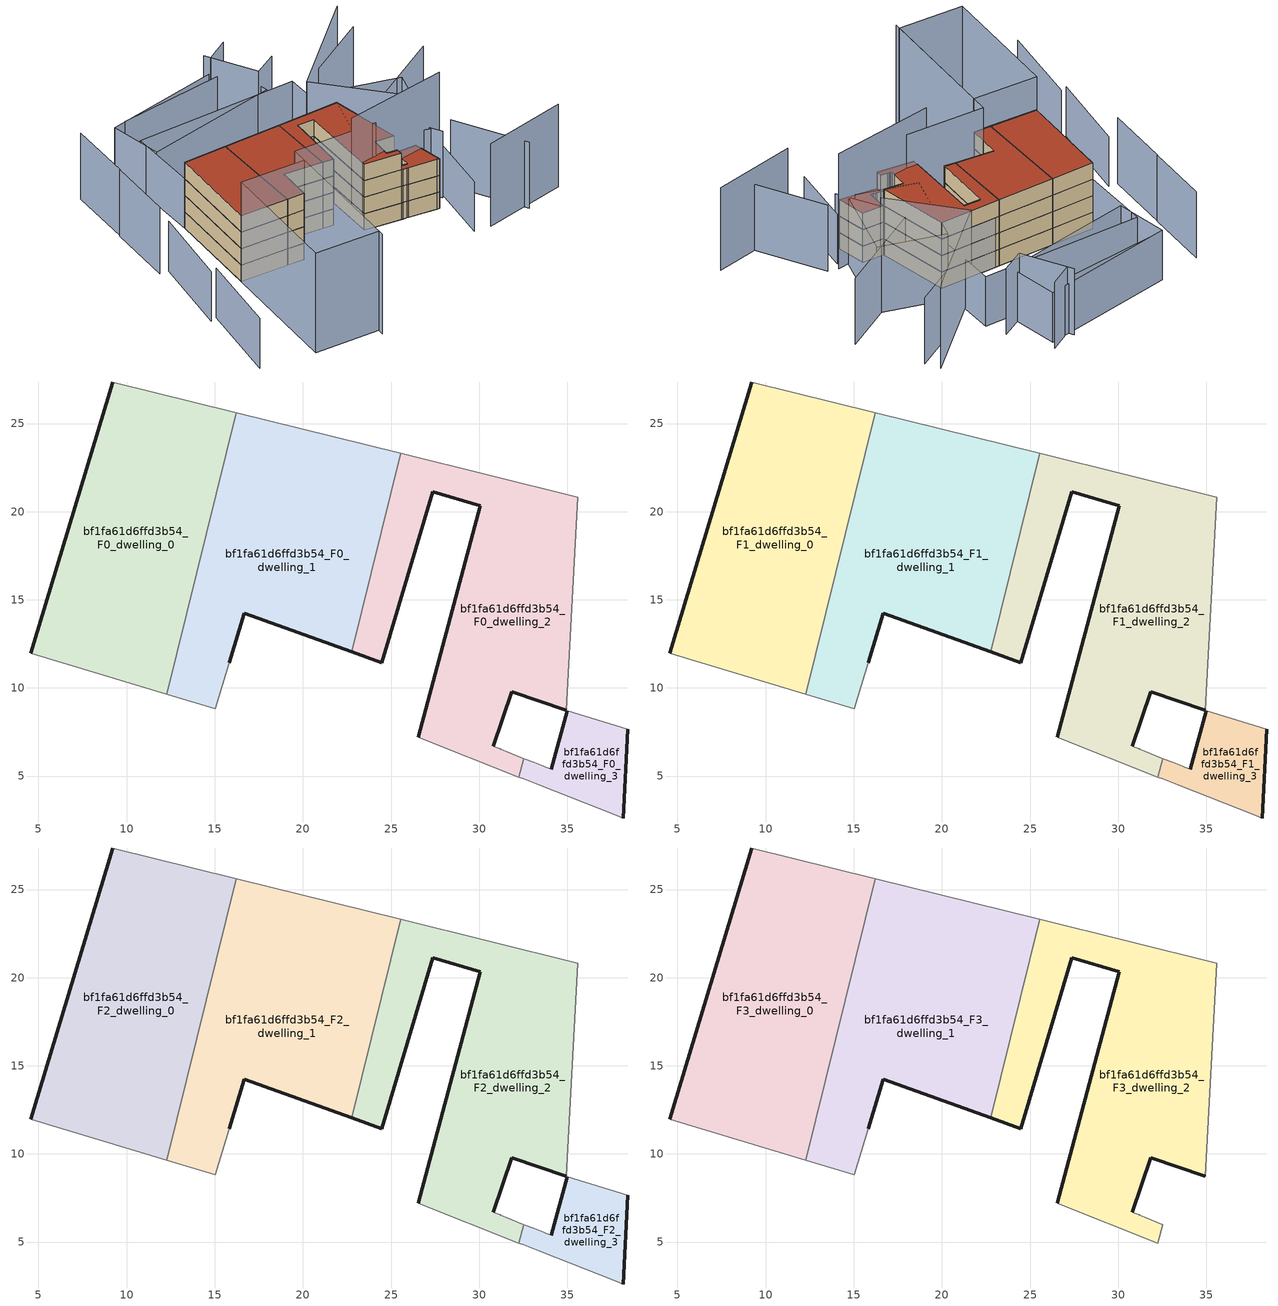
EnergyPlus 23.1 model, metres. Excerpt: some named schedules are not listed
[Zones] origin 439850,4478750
bf1fa61d6ffd3b54_F0_dwelling_0
 floor ground (EU_floor_Construction): 12.27,9.65 16.23,25.61 9.2,27.36 4.57,11.96 z0
 wall outside (EU_wall_Construction): 4.57,11.96 9.2,27.36 z0:3
 wall adiabatic (EU_wall_Construction): 12.27,9.65 4.57,11.96 / 9.2,27.36 16.23,25.61 z0:3
 wall to bf1fa61d6ffd3b54_F0_dwelling_1 (EU_wall_Construction): 16.23,25.61 12.27,9.65 z0:3
bf1fa61d6ffd3b54_F0_dwelling_1
 floor ground (EU_floor_Construction): 22.77,12.05 25.56,23.3 16.23,25.61 12.27,9.65 15.02,8.83 15.82,11.43 16.67,14.24 z0
 wall outside (EU_wall_Construction): 22.77,12.05 16.67,14.24 15.82,11.43 z0:3
 wall adiabatic (EU_wall_Construction): 16.23,25.61 25.56,23.3 / 15.82,11.43 15.02,8.83 12.27,9.65 z0:3
 wall to bf1fa61d6ffd3b54_F0_dwelling_2 (EU_wall_Construction): 25.56,23.3 22.77,12.05 z0:3
bf1fa61d6ffd3b54_F0_dwelling_2
 floor ground (EU_floor_Construction): 32.54,6 31.52,6.41 31.51,6.42 31.23,6.53 31.2,6.54 30.95,6.64 30.81,6.7 31.84,9.79 34.95,8.73 35.59,20.82 25.56,23.3 22.77,12.05 24.46,11.44 27.35,21.14 30.04,20.33 26.53,7.2 32.25,4.95 z0
 wall outside (EU_wall_Construction): 26.53,7.2 30.04,20.33 27.35,21.14 24.46,11.44 22.77,12.05 / 34.95,8.73 31.84,9.79 30.81,6.7 z0:3
 wall adiabatic (EU_wall_Construction): 25.56,23.3 35.59,20.82 34.95,8.73 / 30.81,6.7 30.95,6.64 31.2,6.54 31.23,6.53 31.51,6.42 31.52,6.41 32.54,6 / 32.25,4.95 26.53,7.2 z0:3
 wall to bf1fa61d6ffd3b54_F0_dwelling_3 (EU_wall_Construction): 32.54,6 32.25,4.95 z0:3
bf1fa61d6ffd3b54_F0_dwelling_3
 floor ground (EU_floor_Construction): 38.16,2.62 38.41,7.66 35,8.7 34.08,5.38 33.94,5.43 33.77,5.5 33.66,5.54 33.38,5.66 33.1,5.77 32.54,6 32.25,4.95 32.53,4.84 33.09,4.62 33.37,4.5 37.77,2.77 z0
 wall outside (EU_wall_Construction): 34.08,5.38 35,8.7 / 38.41,7.66 38.16,2.62 z0:3
 wall adiabatic (EU_wall_Construction): 32.54,6 33.1,5.77 33.38,5.66 33.66,5.54 33.77,5.5 33.94,5.43 34.08,5.38 / 35,8.7 38.41,7.66 / 38.16,2.62 37.77,2.77 33.37,4.5 33.09,4.62 32.53,4.84 32.25,4.95 z0:3
bf1fa61d6ffd3b54_F1_dwelling_0
 floor to bf1fa61d6ffd3b54_F0_dwelling_0 (EU_floor_Construction): 12.27,9.65 16.23,25.61 9.2,27.36 4.57,11.96 z3
 wall outside (EU_wall_Construction): 4.57,11.96 9.2,27.36 z3:6
 wall adiabatic (EU_wall_Construction): 12.27,9.65 4.57,11.96 / 9.2,27.36 16.23,25.61 z3:6
 wall to bf1fa61d6ffd3b54_F1_dwelling_1 (EU_wall_Construction): 16.23,25.61 12.27,9.65 z3:6
bf1fa61d6ffd3b54_F1_dwelling_1
 floor to bf1fa61d6ffd3b54_F0_dwelling_1 (EU_floor_Construction): 22.77,12.05 25.56,23.3 16.23,25.61 12.27,9.65 15.02,8.83 15.82,11.43 16.67,14.24 z3
 wall outside (EU_wall_Construction): 22.77,12.05 16.67,14.24 15.82,11.43 z3:6
 wall adiabatic (EU_wall_Construction): 16.23,25.61 25.56,23.3 / 15.82,11.43 15.02,8.83 12.27,9.65 z3:6
 wall to bf1fa61d6ffd3b54_F1_dwelling_2 (EU_wall_Construction): 25.56,23.3 22.77,12.05 z3:6
bf1fa61d6ffd3b54_F1_dwelling_2
 floor to bf1fa61d6ffd3b54_F0_dwelling_2 (EU_floor_Construction): 32.54,6 31.52,6.41 31.5,6.42 31.23,6.53 31.2,6.54 30.95,6.64 30.81,6.7 31.84,9.79 34.95,8.73 35.59,20.82 25.56,23.3 22.77,12.05 24.46,11.44 27.35,21.14 30.04,20.33 26.53,7.2 32.25,4.95 z3
 wall outside (EU_wall_Construction): 26.53,7.2 30.04,20.33 27.35,21.14 24.46,11.44 22.77,12.05 / 34.95,8.73 31.84,9.79 30.81,6.7 z3:6
 wall adiabatic (EU_wall_Construction): 25.56,23.3 35.59,20.82 34.95,8.73 / 30.81,6.7 30.95,6.64 31.2,6.54 31.23,6.53 31.51,6.42 31.52,6.41 32.54,6 / 32.25,4.95 26.53,7.2 z3:6
 wall to bf1fa61d6ffd3b54_F1_dwelling_3 (EU_wall_Construction): 32.54,6 32.25,4.95 z3:6
bf1fa61d6ffd3b54_F1_dwelling_3
 floor to bf1fa61d6ffd3b54_F0_dwelling_3 (EU_floor_Construction): 38.16,2.62 38.41,7.66 35,8.7 34.08,5.38 33.94,5.43 33.77,5.5 33.66,5.54 33.38,5.66 33.1,5.77 32.54,6 32.25,4.95 32.53,4.84 33.09,4.62 33.37,4.5 37.77,2.77 z3
 wall outside (EU_wall_Construction): 34.08,5.38 35,8.7 / 38.41,7.66 38.16,2.62 z3:6
 wall adiabatic (EU_wall_Construction): 32.54,6 33.1,5.77 33.38,5.66 33.66,5.54 33.77,5.5 33.94,5.43 34.08,5.38 / 35,8.7 38.41,7.66 / 38.16,2.62 37.77,2.77 33.37,4.5 33.09,4.62 32.53,4.84 32.25,4.95 z3:6
bf1fa61d6ffd3b54_F2_dwelling_0
 floor to bf1fa61d6ffd3b54_F1_dwelling_0 (EU_floor_Construction): 12.27,9.65 16.23,25.61 9.2,27.36 4.57,11.96 z6
 wall outside (EU_wall_Construction): 4.57,11.96 9.2,27.36 z6:9
 wall adiabatic (EU_wall_Construction): 12.27,9.65 4.57,11.96 / 9.2,27.36 16.23,25.61 z6:9
 wall to bf1fa61d6ffd3b54_F2_dwelling_1 (EU_wall_Construction): 16.23,25.61 12.27,9.65 z6:9
bf1fa61d6ffd3b54_F2_dwelling_1
 floor to bf1fa61d6ffd3b54_F1_dwelling_1 (EU_floor_Construction): 22.77,12.05 25.56,23.3 16.23,25.61 12.27,9.65 15.02,8.83 15.82,11.43 16.67,14.24 z6
 wall outside (EU_wall_Construction): 22.77,12.05 16.67,14.24 15.82,11.43 z6:9
 wall adiabatic (EU_wall_Construction): 16.23,25.61 25.56,23.3 / 15.82,11.43 15.02,8.83 12.27,9.65 z6:9
 wall to bf1fa61d6ffd3b54_F2_dwelling_2 (EU_wall_Construction): 25.56,23.3 22.77,12.05 z6:9
bf1fa61d6ffd3b54_F2_dwelling_2
 floor to bf1fa61d6ffd3b54_F1_dwelling_2 (EU_floor_Construction): 32.54,6 31.52,6.41 31.5,6.42 31.23,6.53 31.2,6.54 30.95,6.64 30.81,6.7 31.84,9.79 34.95,8.73 35.59,20.82 25.56,23.3 22.77,12.05 24.46,11.44 27.35,21.14 30.04,20.33 26.53,7.2 32.25,4.95 z6
 wall outside (EU_wall_Construction): 26.53,7.2 30.04,20.33 27.35,21.14 24.46,11.44 22.77,12.05 / 34.95,8.73 31.84,9.79 30.81,6.7 z6:9
 wall adiabatic (EU_wall_Construction): 25.56,23.3 35.59,20.82 34.95,8.73 / 30.81,6.7 30.95,6.64 31.2,6.54 31.23,6.53 31.51,6.42 31.52,6.41 32.54,6 / 32.25,4.95 26.53,7.2 z6:9
 wall to bf1fa61d6ffd3b54_F2_dwelling_3 (EU_wall_Construction): 32.54,6 32.25,4.95 z6:9
bf1fa61d6ffd3b54_F2_dwelling_3
 floor to bf1fa61d6ffd3b54_F1_dwelling_3 (EU_floor_Construction): 38.16,2.62 38.41,7.66 35,8.7 34.08,5.38 33.94,5.43 33.77,5.5 33.66,5.54 33.38,5.66 33.1,5.77 32.54,6 32.25,4.95 32.53,4.84 33.09,4.62 33.37,4.5 37.77,2.77 z6
 wall outside (EU_wall_Construction): 34.08,5.38 35,8.7 / 38.41,7.66 38.16,2.62 z6:9
 wall adiabatic (EU_wall_Construction): 32.54,6 33.1,5.77 33.38,5.66 33.66,5.54 33.77,5.5 33.94,5.43 34.08,5.38 / 35,8.7 38.41,7.66 / 38.16,2.62 37.77,2.77 33.37,4.5 33.09,4.62 32.53,4.84 32.25,4.95 z6:9
 roof outside (EU_roof_Construction): 38.41,7.66 38.16,2.62 37.77,2.77 33.37,4.5 33.09,4.62 32.53,4.84 32.25,4.95 32.54,6 33.1,5.77 33.38,5.66 33.66,5.54 33.77,5.5 33.94,5.43 34.08,5.38 35,8.7 z9
bf1fa61d6ffd3b54_F3_dwelling_0
 floor to bf1fa61d6ffd3b54_F2_dwelling_0 (EU_floor_Construction): 12.27,9.65 16.23,25.61 9.2,27.36 4.57,11.96 z9
 wall outside (EU_wall_Construction): 4.57,11.96 9.2,27.36 z9:12
 wall adiabatic (EU_wall_Construction): 12.27,9.65 4.57,11.96 / 9.2,27.36 16.23,25.61 z9:12
 wall to bf1fa61d6ffd3b54_F3_dwelling_1 (EU_wall_Construction): 16.23,25.61 12.27,9.65 z9:12
 roof outside (EU_roof_Construction): 16.23,25.61 12.27,9.65 4.57,11.96 9.2,27.36 z12
bf1fa61d6ffd3b54_F3_dwelling_1
 floor to bf1fa61d6ffd3b54_F2_dwelling_1 (EU_floor_Construction): 22.77,12.05 25.56,23.3 16.23,25.61 12.27,9.65 15.02,8.83 15.82,11.43 16.67,14.24 z9
 wall outside (EU_wall_Construction): 22.77,12.05 16.67,14.24 15.82,11.43 z9:12
 wall adiabatic (EU_wall_Construction): 16.23,25.61 25.56,23.3 / 15.82,11.43 15.02,8.83 12.27,9.65 z9:12
 wall to bf1fa61d6ffd3b54_F3_dwelling_2 (EU_wall_Construction): 25.56,23.3 22.77,12.05 z9:12
 roof outside (EU_roof_Construction): 25.56,23.3 22.77,12.05 16.67,14.24 15.82,11.43 15.02,8.83 12.27,9.65 16.23,25.61 z12
bf1fa61d6ffd3b54_F3_dwelling_2
 floor to bf1fa61d6ffd3b54_F2_dwelling_2 (EU_floor_Construction): 32.54,6 31.52,6.41 31.5,6.42 31.23,6.53 31.2,6.54 30.95,6.64 30.81,6.7 31.84,9.79 34.95,8.73 35.59,20.82 25.56,23.3 22.77,12.05 24.46,11.44 27.35,21.14 30.04,20.33 26.53,7.2 32.25,4.95 z9
 wall outside (EU_wall_Construction): 26.53,7.2 30.04,20.33 27.35,21.14 24.46,11.44 22.77,12.05 / 34.95,8.73 31.84,9.79 30.81,6.7 z9:12
 wall adiabatic (EU_wall_Construction): 25.56,23.3 35.59,20.82 34.95,8.73 / 30.81,6.7 30.95,6.64 31.2,6.54 31.23,6.53 31.51,6.42 31.52,6.41 32.54,6 32.25,4.95 26.53,7.2 z9:12
 roof outside (EU_roof_Construction): 35.59,20.82 34.95,8.73 31.84,9.79 30.81,6.7 30.95,6.64 31.2,6.54 31.23,6.53 31.51,6.42 31.52,6.41 32.54,6 32.25,4.95 26.53,7.2 30.04,20.33 27.35,21.14 24.46,11.44 22.77,12.05 25.56,23.3 z12
shading: 24.59,7.97 42,6.13 z0:21; 8.59,-12.39 15.81,11.43 / 15.81,11.43 29.21,7.37 / -1.59,-8.33 4.58,11.99 / 4.58,11.99 15.05,8.82 / 15.05,8.82 8.88,-11.51 / 8.88,-11.51 -1.59,-8.33 z0:18; 39.79,-6.06 53.95,-6.78 / 40.04,12.7 33.4,24.81 / 33.4,24.81 50.86,34.37 z0:15; 37.2,-5.05 41.16,5.03 / -4.77,8.54 -10.03,-4.79 / -0.53,21.83 -5.95,8.52 / 31.97,41.18 14.11,43.62 / 35.59,20.82 9.2,27.35 / 9.2,27.35 12.01,38.7 / 12.01,38.7 38.4,32.16 / 38.4,32.16 35.59,20.82 / 34.28,33.53 11.5,34.95 / 11.5,34.95 12.05,43.75 / 12.05,43.75 34.83,42.32 / 34.83,42.32 34.28,33.53 z0:9; 47.03,-7.22 43.52,5.21 / 40.54,4.11 37.17,15.64 / 37.17,15.64 54.8,20.78 / 1.33,33.17 -1.87,22.37 / 37.93,35.82 33.8,34.64 / 33.8,34.64 31.32,43.39 / 51.6,31.84 40.08,28.46 / 4.48,43.76 1.37,33.15 / 35.84,43.55 31.64,42.27 / 46.75,17.87 39.87,5.9 / 39.87,5.9 30.21,11.45 / 30.21,11.45 37.09,23.42 / 37.09,23.42 46.75,17.87 z0:12
[Building]
EU S2 Campaign: North Axis=0; Terrain=City; Solar Distribution=FullExterior
[Site:Location]
Madrid: Latitude=40.5; Longitude=-3.5; Time Zone=1; Elevation=609
[SizingPeriod:WeatherFileDays]
AnnualSizingPeriod: Begin Month=1; Begin Day of Month=1; End Month=12; End Day of Month=31; Day of Week for Start Day=Monday; Use Weather File Daylight Saving Period=No; Use Weather File Rain and Snow Indicators=No
[MATERIAL]
EU_InternalMass_Material: Roughness=MediumRough; Thickness=0.1; Conductivity=1; Density=1800; Specific Heat=900; Thermal Absorptance=0.9; Solar Absorptance=0.7; Visible Absorptance=0.7
[MATERIAL:NOMASS] Roughness=MediumRough; Thermal Absorptance=0.9; Solar Absorptance=0.7; Visible Absorptance=0.7
Name | Thermal Resistance
EU_wall_NoMass | 0.419739
EU_roof_NoMass | 0.352165
EU_floor_NoMass | 0.608284
[CONSTRUCTION]
EU_wall_Construction: EU_wall_NoMass
EU_roof_Construction: EU_roof_NoMass
EU_floor_Construction: EU_floor_NoMass
EU_InternalMass_Construction: EU_InternalMass_Material
[ZONE] Type=1; Multiplier=1; Ceiling Height=autocalculate; Floor Area=autocalculate; Part of Total Floor Area=Yes
Name | Volume
bf1fa61d6ffd3b54_F0_dwelling_0; bf1fa61d6ffd3b54_F1_dwelling_0; bf1fa61d6ffd3b54_F2_dwelling_0; bf1fa61d6ffd3b54_F3_dwelling_0 | 372.366
bf1fa61d6ffd3b54_F0_dwelling_1; bf1fa61d6ffd3b54_F1_dwelling_1; bf1fa61d6ffd3b54_F2_dwelling_1; bf1fa61d6ffd3b54_F3_dwelling_1 | 372.359
bf1fa61d6ffd3b54_F0_dwelling_2; bf1fa61d6ffd3b54_F1_dwelling_2; bf1fa61d6ffd3b54_F2_dwelling_2; bf1fa61d6ffd3b54_F3_dwelling_2 | 372.349
bf1fa61d6ffd3b54_F0_dwelling_3 | 63.2699
bf1fa61d6ffd3b54_F1_dwelling_3; bf1fa61d6ffd3b54_F2_dwelling_3 | 63.2695
[INTERNALMASS] Construction=EU_InternalMass_Construction
Name | Zone or ZoneList | Surface Area
bf1fa61d6ffd3b54_F0_dwelling_0_EU_InternalMass | bf1fa61d6ffd3b54_F0_dwelling_0 | 124.122
bf1fa61d6ffd3b54_F0_dwelling_1_EU_InternalMass | bf1fa61d6ffd3b54_F0_dwelling_1 | 124.12
bf1fa61d6ffd3b54_F0_dwelling_2_EU_InternalMass | bf1fa61d6ffd3b54_F0_dwelling_2 | 124.118
bf1fa61d6ffd3b54_F0_dwelling_3_EU_InternalMass | bf1fa61d6ffd3b54_F0_dwelling_3 | 21.0904
bf1fa61d6ffd3b54_F1_dwelling_0_EU_InternalMass | bf1fa61d6ffd3b54_F1_dwelling_0 | 124.122
bf1fa61d6ffd3b54_F1_dwelling_1_EU_InternalMass | bf1fa61d6ffd3b54_F1_dwelling_1 | 124.12
bf1fa61d6ffd3b54_F1_dwelling_2_EU_InternalMass | bf1fa61d6ffd3b54_F1_dwelling_2 | 124.118
bf1fa61d6ffd3b54_F1_dwelling_3_EU_InternalMass | bf1fa61d6ffd3b54_F1_dwelling_3 | 21.0904
bf1fa61d6ffd3b54_F2_dwelling_0_EU_InternalMass | bf1fa61d6ffd3b54_F2_dwelling_0 | 124.122
bf1fa61d6ffd3b54_F2_dwelling_1_EU_InternalMass | bf1fa61d6ffd3b54_F2_dwelling_1 | 124.12
bf1fa61d6ffd3b54_F2_dwelling_2_EU_InternalMass | bf1fa61d6ffd3b54_F2_dwelling_2 | 124.118
bf1fa61d6ffd3b54_F2_dwelling_3_EU_InternalMass | bf1fa61d6ffd3b54_F2_dwelling_3 | 21.0904
bf1fa61d6ffd3b54_F3_dwelling_0_EU_InternalMass | bf1fa61d6ffd3b54_F3_dwelling_0 | 186.187
bf1fa61d6ffd3b54_F3_dwelling_1_EU_InternalMass | bf1fa61d6ffd3b54_F3_dwelling_1 | 186.174
bf1fa61d6ffd3b54_F3_dwelling_2_EU_InternalMass | bf1fa61d6ffd3b54_F3_dwelling_2 | 21.0904
[OTHEREQUIPMENT] Fuel Type=Electricity; Design Level Calculation Method=Watts/Area; Power per Zone Floor Area=1; Fraction Latent=0; Fraction Radiant=0; Fraction Lost=0; Carbon Dioxide Generation Rate=0; EndUse Subcategory=EU_Step8_InternalGains
Name | Zone or ZoneList or Space or SpaceList | Schedule
EU_Step8_InternalGain_bf1fa61d6ffd3b54_F0_dwelling_0_f000 | bf1fa61d6ffd3b54_F0_dwelling_0 | EU_Step8_GainSchedule_bf1fa61d6ffd3b54_F0_dwelling_0_f000
EU_Step8_InternalGain_bf1fa61d6ffd3b54_F0_dwelling_1_f000 | bf1fa61d6ffd3b54_F0_dwelling_1 | EU_Step8_GainSchedule_bf1fa61d6ffd3b54_F0_dwelling_1_f000
EU_Step8_InternalGain_bf1fa61d6ffd3b54_F0_dwelling_2_f000 | bf1fa61d6ffd3b54_F0_dwelling_2 | EU_Step8_GainSchedule_bf1fa61d6ffd3b54_F0_dwelling_2_f000
EU_Step8_InternalGain_bf1fa61d6ffd3b54_F0_dwelling_3_f000 | bf1fa61d6ffd3b54_F0_dwelling_3 | EU_Step8_GainSchedule_bf1fa61d6ffd3b54_F0_dwelling_3_f000
EU_Step8_InternalGain_bf1fa61d6ffd3b54_F1_dwelling_0_f000 | bf1fa61d6ffd3b54_F1_dwelling_0 | EU_Step8_GainSchedule_bf1fa61d6ffd3b54_F1_dwelling_0_f000
EU_Step8_InternalGain_bf1fa61d6ffd3b54_F1_dwelling_1_f000 | bf1fa61d6ffd3b54_F1_dwelling_1 | EU_Step8_GainSchedule_bf1fa61d6ffd3b54_F1_dwelling_1_f000
EU_Step8_InternalGain_bf1fa61d6ffd3b54_F1_dwelling_2_f000 | bf1fa61d6ffd3b54_F1_dwelling_2 | EU_Step8_GainSchedule_bf1fa61d6ffd3b54_F1_dwelling_2_f000
EU_Step8_InternalGain_bf1fa61d6ffd3b54_F1_dwelling_3_f000 | bf1fa61d6ffd3b54_F1_dwelling_3 | EU_Step8_GainSchedule_bf1fa61d6ffd3b54_F1_dwelling_3_f000
EU_Step8_InternalGain_bf1fa61d6ffd3b54_F2_dwelling_0_f000 | bf1fa61d6ffd3b54_F2_dwelling_0 | EU_Step8_GainSchedule_bf1fa61d6ffd3b54_F2_dwelling_0_f000
EU_Step8_InternalGain_bf1fa61d6ffd3b54_F2_dwelling_1_f000 | bf1fa61d6ffd3b54_F2_dwelling_1 | EU_Step8_GainSchedule_bf1fa61d6ffd3b54_F2_dwelling_1_f000
EU_Step8_InternalGain_bf1fa61d6ffd3b54_F2_dwelling_2_f000 | bf1fa61d6ffd3b54_F2_dwelling_2 | EU_Step8_GainSchedule_bf1fa61d6ffd3b54_F2_dwelling_2_f000
EU_Step8_InternalGain_bf1fa61d6ffd3b54_F2_dwelling_3_f000 | bf1fa61d6ffd3b54_F2_dwelling_3 | EU_Step8_GainSchedule_bf1fa61d6ffd3b54_F2_dwelling_3_f000
EU_Step8_InternalGain_bf1fa61d6ffd3b54_F3_dwelling_0_f000 | bf1fa61d6ffd3b54_F3_dwelling_0 | EU_Step8_GainSchedule_bf1fa61d6ffd3b54_F3_dwelling_0_f000
EU_Step8_InternalGain_bf1fa61d6ffd3b54_F3_dwelling_1_f000 | bf1fa61d6ffd3b54_F3_dwelling_1 | EU_Step8_GainSchedule_bf1fa61d6ffd3b54_F3_dwelling_1_f000
EU_Step8_InternalGain_bf1fa61d6ffd3b54_F3_dwelling_2_f000 | bf1fa61d6ffd3b54_F3_dwelling_2 | EU_Step8_GainSchedule_bf1fa61d6ffd3b54_F3_dwelling_2_f000
[ZONEVENTILATION:DESIGNFLOWRATE] Schedule=EU_AlwaysOn; Design Flow Rate Calculation Method=AirChanges/Hour; Air Changes per Hour=0.703302; Ventilation Type=Natural; Fan Pressure Rise=0; Fan Total Efficiency=1; Constant Term Coefficient=1; Temperature Term Coefficient=0; Velocity Term Coefficient=0; Velocity Squared Term Coefficient=0; Minimum Indoor Temperature=-100; Maximum Indoor Temperature=100; Delta Temperature=-100; Minimum Outdoor Temperature=-100; Maximum Outdoor Temperature=100; Maximum Wind Speed=40
Name | Zone or ZoneList or Space or SpaceList
EU_ConstantAir_bf1fa61d6ffd3b54_F0_dwelling_0 | bf1fa61d6ffd3b54_F0_dwelling_0
EU_ConstantAir_bf1fa61d6ffd3b54_F0_dwelling_1 | bf1fa61d6ffd3b54_F0_dwelling_1
EU_ConstantAir_bf1fa61d6ffd3b54_F0_dwelling_2 | bf1fa61d6ffd3b54_F0_dwelling_2
EU_ConstantAir_bf1fa61d6ffd3b54_F0_dwelling_3 | bf1fa61d6ffd3b54_F0_dwelling_3
EU_ConstantAir_bf1fa61d6ffd3b54_F1_dwelling_0 | bf1fa61d6ffd3b54_F1_dwelling_0
EU_ConstantAir_bf1fa61d6ffd3b54_F1_dwelling_1 | bf1fa61d6ffd3b54_F1_dwelling_1
EU_ConstantAir_bf1fa61d6ffd3b54_F1_dwelling_2 | bf1fa61d6ffd3b54_F1_dwelling_2
EU_ConstantAir_bf1fa61d6ffd3b54_F1_dwelling_3 | bf1fa61d6ffd3b54_F1_dwelling_3
EU_ConstantAir_bf1fa61d6ffd3b54_F2_dwelling_0 | bf1fa61d6ffd3b54_F2_dwelling_0
EU_ConstantAir_bf1fa61d6ffd3b54_F2_dwelling_1 | bf1fa61d6ffd3b54_F2_dwelling_1
EU_ConstantAir_bf1fa61d6ffd3b54_F2_dwelling_2 | bf1fa61d6ffd3b54_F2_dwelling_2
EU_ConstantAir_bf1fa61d6ffd3b54_F2_dwelling_3 | bf1fa61d6ffd3b54_F2_dwelling_3
EU_ConstantAir_bf1fa61d6ffd3b54_F3_dwelling_0 | bf1fa61d6ffd3b54_F3_dwelling_0
EU_ConstantAir_bf1fa61d6ffd3b54_F3_dwelling_1 | bf1fa61d6ffd3b54_F3_dwelling_1
EU_ConstantAir_bf1fa61d6ffd3b54_F3_dwelling_2 | bf1fa61d6ffd3b54_F3_dwelling_2
[HVACTEMPLATE:THERMOSTAT] Constant Heating Setpoint=20; Constant Cooling Setpoint=50
EU_HeatOnly_bf1fa61d6ffd3b54_F0_dwelling_0; EU_HeatOnly_bf1fa61d6ffd3b54_F0_dwelling_1; EU_HeatOnly_bf1fa61d6ffd3b54_F0_dwelling_2; EU_HeatOnly_bf1fa61d6ffd3b54_F0_dwelling_3
